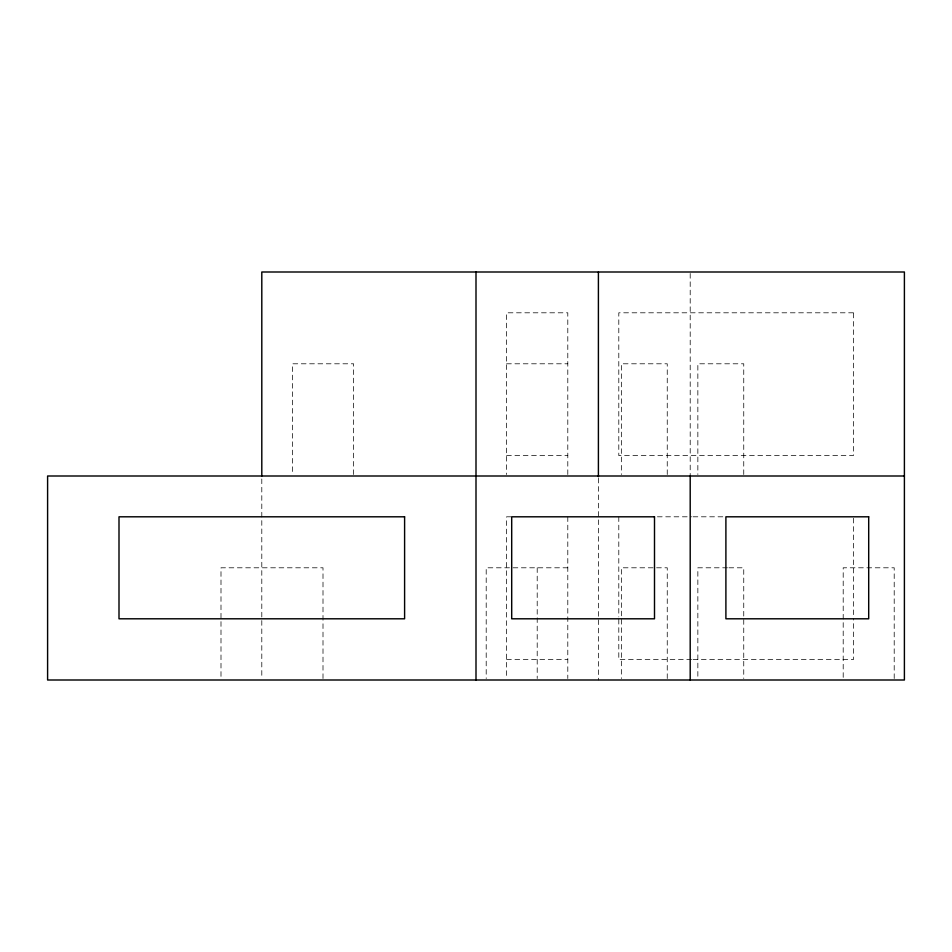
<?xml version="1.0" encoding="UTF-8"?>
<svg xmlns="http://www.w3.org/2000/svg" width="952" height="952" viewBox="0 0 952 952"><rect width="100%" height="100%" fill="white"/><g stroke="black" fill="none" stroke-linecap="round" stroke-linejoin="round"><path stroke-width="0.71" stroke-dasharray="4.76 3.57" d="M506.595 363.795L567.797 363.795M506.595 455.603L567.797 455.603M510.974 516.805L506.595 516.805L506.595 678.526M657.404 516.805L691.557 516.805M693.044 516.805L724.222 516.805M567.797 567.797L486.198 567.797L486.198 678.526M727.459 567.797L697.852 567.797L697.852 678.526M728.946 567.797L743.75 567.797L743.75 678.526M506.595 659.605L567.797 659.605M691.557 659.605L618.8 659.605L618.8 618.383M693.044 659.605L853.397 659.605L853.397 618.383M894.202 678.526L894.202 567.797L843.198 567.797L843.198 678.526M853.397 518.269L853.397 616.908M743.75 474.524L743.75 363.795L697.852 363.795L697.852 474.524M690.2 273.474L690.2 475.262M667.245 474.524L667.245 363.795L621.347 363.795L621.347 474.524M667.245 678.526L667.245 567.797L621.347 567.797L621.347 678.526M618.8 516.805L618.8 616.908M598.403 478.225L598.403 680.002M567.797 474.524L567.797 312.803L506.595 312.803L506.595 474.524M567.797 516.805L567.797 678.526M537.202 567.797L537.202 678.526M353.597 474.524L353.597 363.795L292.395 363.795L292.395 474.524M323.002 678.526L323.002 567.797L220.995 567.797L220.995 678.526M261.8 478.951L261.8 678.526M853.397 312.803L618.8 312.803L618.8 455.603L853.397 455.603L853.397 312.803"/><path stroke-width="1.43" d="M904.4 476L47.6 476L47.6 680.002L904.4 680.002L904.4 271.998L261.8 271.998L261.8 476M690.2 476L690.2 680.002M598.403 271.998L598.403 476.738M476 271.998L476 680.002M404.6 516.805L119 516.805L119 618.8L404.6 618.8L404.6 516.805M654.5 516.805L511.7 516.805L511.7 618.8L654.5 618.8L654.5 516.805M868.7 516.805L725.9 516.805L725.9 618.8L868.7 618.8L868.7 516.805"/></g></svg>
